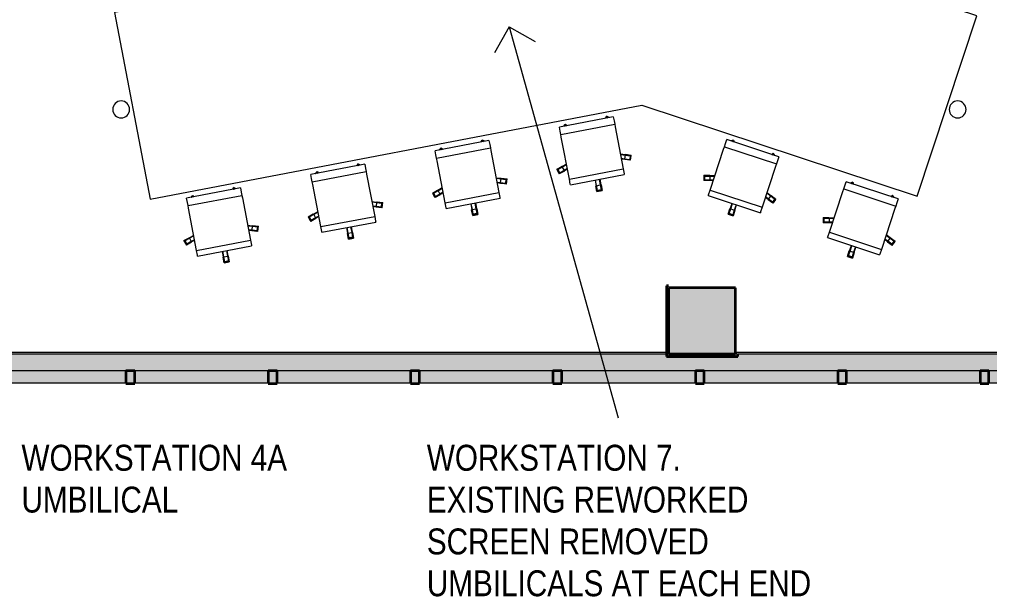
# Model space of a CAD drawing. Header units: millimetres. Extents: x 31960 to 73442, y -14102 to 21505.
# Drawn here: x 47270 to 56472, y -13705 to -8229 of the extents above; entities that cross this region are included whole.
import ezdxf

# ---------------------------------------------------------------- set-up
doc = ezdxf.new("R2010")
doc.units = ezdxf.units.MM
for name, color, linetype, lineweight in [('A-COLS', 52, 'Continuous', 13), ('A-WALL', 113, 'Continuous', 13), ('A-WALL-PATT', 111, 'Continuous', 13), ('G-ANNO-TEXT', 231, 'Continuous', 9), ('G-IMPT', 8, 'Continuous', 9), ('I-FURN', 30, 'Continuous', 9), ('I-FURN-PNLS', 30, 'Continuous', 9), ('I-WALL', 2, 'Continuous', 13), ('Q-CASE', 31, 'Continuous', 9)]:
    doc.layers.add(name, color=color, linetype=linetype, lineweight=lineweight)
doc.styles.add('Arial Narrow_1', font='ARIALN.TTF', dxfattribs={"height": 245.820669})

# ---------------------------------------------------------------- blocks, each defined once
blk = doc.blocks.new('Walls 1 - 140902 Building Facade_sat-1083296-Level 9 207 Kent St 1_100')
at = {"layer": 'G-IMPT', "lineweight": 13}
h = blk.add_hatch(color=254, dxfattribs=at)
h.paths.add_polyline_path([(37477.1, -11682.2), (71649, -11679.7), (71640.1, 19788), (69968.7, 21470.2), (41474.8, 21470.2), (41474.8, 20152.3), (35829.9, 14507.5), (34636.1, 14507.5), (34636.1, 14387.7), (35879.6, 14387.5), (41594.8, 20102.6), (41594.8, 21350.2), (69918.7, 21350.2), (71520.1, 19738.5), (71528.9, -11559.7), (37526.8, -11562.2), (35906.7, -9942.6), (34636.1, -9942.7), (34636.1, -10062.7), (35857, -10062.6), (37357.1, -11562.2)], flags=0)
h.paths.add_polyline_path([(33232.7, -11406.1), (33252.1, -11406.1), (34372.2, -10266.6), (33232.8, -11406)], flags=0)
h = blk.add_hatch(color=254, dxfattribs=at)
h.paths.add_polyline_path([(45623.2, -11561.6), (71528.9, -11559.7), (71525.9, -2765.9), (71371.5, -2765.9), (71371.6, -3222.1), (71520.4, -3222.1), (71520.1, -3236.1), (71372.9, -3236.1), (71373.9, -6889.7), (71392.9, -6889.7), (71392.9, -7569.7), (71375.6, -7569.7), (71375.6, -11405), (67480.6, -11405), (67480.6, -11425), (66810.6, -11425), (66810.6, -11405.5), (60725.4, -11405.5), (60725.4, -11425.5), (60055.4, -11425.5), (60055.4, -11406), (54083.2, -11406), (54083.2, -11426), (53408.2, -11426), (53408.2, -11406.6), (45970.4, -11406.6), (45970.4, -11426.6), (45623.2, -11426.6), (45623.2, -11559.7)], flags=0)
h.paths.add_polyline_path([(54073.2, -11406), (54073.2, -11406), (54063.2, -11406)], flags=0)
at = {"layer": 'A-WALL', "color": 67, "lineweight": 35}
for p, q in [((48366.1, -11562.5), (48281.1, -11562.5)), ((48281.1, -11562.5), (48281.1, -11682.5)), ((48366.1, -11682.5), (48366.1, -11562.5)), ((49716.1, -11562.4), (49631.1, -11562.4)), ((49631.1, -11562.4), (49631.1, -11682.4)), ((49716.1, -11682.4), (49716.1, -11562.4)), ((51066.1, -11562.3), (50981.1, -11562.3)), ((50981.1, -11562.3), (50981.1, -11682.3)), ((51066.1, -11682.3), (51066.1, -11562.3)), ((52416.1, -11562.2), (52331.1, -11562.2)), ((52331.1, -11562.2), (52331.1, -11682.2)), ((52416.1, -11682.2), (52416.1, -11562.2)), ((53766.2, -11562.1), (53681.2, -11562.1)), ((53681.2, -11562.1), (53681.2, -11682.1)), ((53766.2, -11682.1), (53766.2, -11562.1)), ((55116.2, -11562), (55031.2, -11562)), ((55031.2, -11562), (55031.2, -11682)), ((55116.2, -11682), (55116.2, -11562)), ((56466.2, -11561.9), (56381.2, -11561.9)), ((56381.2, -11561.9), (56381.2, -11681.9)), ((56466.2, -11681.9), (56466.2, -11561.9)), ((48281.1, -11682.5), (48366.1, -11682.5)), ((49631.1, -11682.4), (49716.1, -11682.4)), ((50981.1, -11682.3), (51066.1, -11682.3)), ((52331.1, -11682.2), (52416.1, -11682.2)), ((53681.2, -11682.1), (53766.2, -11682.1)), ((55031.2, -11682), (55116.2, -11682)), ((56381.2, -11681.9), (56466.2, -11681.9))]:
    blk.add_line(p, q, dxfattribs=at)
at = {"layer": 'G-IMPT', "color": 47, "lineweight": 13}
for p, q in [((37526.8, -11562.2), (71528.9, -11559.7)), ((71649, -11679.7), (37477.1, -11682.2))]:
    blk.add_line(p, q, dxfattribs=at)
blk = doc.blocks.new('Walls 1 - Walls 1-1083272-Level 9 207 Kent St 1_100')
blk.add_blockref('Walls 1 - 140902 Building Facade_sat-1083296-Level 9 207 Kent St 1_100', (0, 0))
blk = doc.blocks.new('Columns19 - Columns-1588437-Level 9 207 Kent St 1_100')
at = {"layer": 'A-COLS'}
blk.add_hatch(color=254, dxfattribs=at).paths.add_polyline_path([(54063.2, -11414.2), (54063.2, -10784.2), (53428.2, -10784.2), (53428.2, -11414.2)], flags=0)
at = {"layer": 'A-COLS', "color": 67, "lineweight": 35}
for p, q in [((53428.2, -10784.2), (53428.2, -11414.2)), ((54063.2, -10784.2), (53428.2, -10784.2)), ((54063.2, -11414.2), (54063.2, -10784.2)), ((53428.2, -11414.2), (54063.2, -11414.2))]:
    blk.add_line(p, q, dxfattribs=at)
blk = doc.blocks.new('Schi_Krossi_Workstation_Sit-Stand-1200mm_Bridge-120_-Kidney_3-Way - 2100L x D x H mm-1705353-Level 9 207 Kent St 1_100')
at = {"layer": 'I-FURN-PNLS'}
for centre, radius, start, end in [((-872.4, 908), 290, 19.16986, 150), ((-300.8, 578), 950, 150, 160.95175), ((193.7, 1234.6), 825.3, 196.27741, 283.72259), ((-537.1, 659.6), 700, 160.95175, 219.48797), ((-1864.9, 335), 290, 90, 220.83014), ((-1864.9, -325), 950, 79.04825, 90), ((-1817.4, -79.6), 700, 20.51203, 79.04825), ((444, 148), 290, 330, 100.83014), ((223.7, 1286.5), 1685.9, 219.48797, 260.51203), ((-2680.7, -425), 825.3, 316.27741, 43.72259), ((-2740.8, -425), 1685.9, 339.48797, 20.51203), ((-127.6, 478), 950, 319.04825, 330), ((61.2, 314.2), 700, 260.51203, 319.04825), ((223.7, -2136.5), 1685.9, 99.48797, 140.51203), ((61.2, -1164.2), 700, 40.95175, 99.48797), ((-127.6, -1328), 950, 30, 40.95175), ((444, -998), 290, 259.16986, 30), ((-1864.9, -1185), 290, 139.16986, 270), ((-1817.4, -770.4), 700, 280.95175, 339.48797), ((-537.1, -1509.6), 700, 140.51203, 199.04825), ((193.7, -2084.6), 825.3, 76.27741, 163.72259), ((-1864.9, -525), 950, 270, 280.95175), ((-300.8, -1428), 950, 199.04825, 210), ((-872.4, -1758), 290, 210, 340.83014)]:
    blk.add_arc(centre, radius, start, end, dxfattribs=at)
blk = doc.blocks.new('Worktop 52 - Worktop 01-1805027-Level 9 207 Kent St 1_100')
at = {"layer": 'Q-CASE'}
for p, q in [((56907.2, -4884.4), (51827.6, -6065.8)), ((59999.6, -5771.1), (56907.2, -4884.4)), ((59503.4, -7501.4), (59999.6, -5771.1)), ((51827.6, -6065.8), (52235.4, -7819)), ((52235.4, -7819), (56860.1, -6743.4)), ((56860.1, -6743.4), (59503.4, -7501.4))]:
    blk.add_line(p, q, dxfattribs=at)
blk = doc.blocks.new('JX-57-Generic Chair-Task - Task without Arms-V23-Level 9 207 Kent St 1_100')
at = {"layer": 'I-FURN'}
for p, q in [((166, 389.3), (116, 389.3)), ((116, 334.3), (116, 389.3)), ((118.5, 379.7), (123.5, 379.7)), ((118.5, 379.7), (118.5, 332.1)), ((121, 379.9), (121, 387.8)), ((121, 387.8), (161, 387.8)), ((123.5, 379.7), (158.5, 379.7)), ((123.5, 333.2), (123.5, 379.7)), ((158.5, 379.7), (163.5, 379.7)), ((158.5, 379.7), (158.5, 333.2)), ((161, 387.8), (161, 379.9)), ((163.5, 379.7), (163.5, 332.1)), ((166, 389.3), (166, 334.3)), ((401, 278.9), (-119, 278.9)), ((-119, 271.7), (-119, 278.9)), ((116, 334.3), (118.5, 334.3)), ((123.5, 333.2), (118.5, 332.1)), ((118.5, 332.1), (118.5, 278.9)), ((123.5, 278.9), (123.5, 333.2)), ((158.5, 333.2), (123.5, 333.2)), ((163.5, 332.1), (158.5, 333.2)), ((158.5, 333.2), (158.5, 278.9)), ((163.5, 334.3), (166, 334.3)), ((163.5, 332.1), (163.5, 278.9)), ((401, 278.9), (401, 271.7)), ((-119, 224.1), (-119, 271.7)), ((-119, -182.8), (-119, 224.1)), ((401, 224.1), (-119, 224.1)), ((401, 271.7), (401, 224.1)), ((401, 224.1), (401, -182.8)), ((-203.6, 157.2), (-219, 109.6)), ((-166.7, 92.6), (-219, 109.6)), ((-216, 113.9), (-203.7, 152)), ((-208.4, 111.5), (-216, 113.9)), ((-209.1, 109), (-207.5, 113.8)), ((-209.1, 109), (-163.8, 94.3)), ((-207.5, 113.8), (-196.7, 147.1)), ((-207.5, 113.8), (-163.3, 99.4)), ((-203.7, 152), (-196.1, 149.5)), ((-203.6, 157.2), (-151.2, 140.2)), ((-196.7, 147.1), (-195.2, 151.8)), ((-196.7, 147.1), (-152.5, 132.7)), ((-195.2, 151.8), (-149.9, 137.1)), ((-166.7, 92.6), (-165.9, 95)), ((-163.3, 99.4), (-163.8, 94.3)), ((-163.8, 94.3), (-119, 79.8)), ((-152.5, 132.7), (-163.3, 99.4)), ((-163.3, 99.4), (-119, 85)), ((-149.9, 137.1), (-152.5, 132.7)), ((-152.5, 132.7), (-119, 121.8)), ((-152, 137.8), (-151.2, 140.2)), ((-149.9, 137.1), (-119, 127.1)), ((431.9, 137.1), (401, 127.1)), ((434.5, 132.7), (401, 121.8)), ((445.3, 99.4), (401, 85)), ((445.8, 94.3), (401, 79.8)), ((477.1, 151.8), (431.9, 137.1)), ((434.5, 132.7), (431.9, 137.1)), ((433.2, 140.2), (485.5, 157.2)), ((433.2, 140.2), (433.9, 138.1)), ((478.7, 147.1), (434.5, 132.7)), ((445.3, 99.4), (434.5, 132.7)), ((489.5, 113.8), (445.3, 99.4)), ((445.8, 94.3), (445.3, 99.4)), ((491, 109), (445.8, 94.3)), ((447.9, 95), (448.7, 92.6)), ((501, 109.6), (448.7, 92.6)), ((477.1, 151.8), (478.7, 147.1)), ((478.1, 149.5), (485.6, 152)), ((478.7, 147.1), (489.5, 113.8)), ((501, 109.6), (485.5, 157.2)), ((498, 113.9), (485.6, 152)), ((489.5, 113.8), (491, 109)), ((498, 113.9), (490.4, 111.5)), ((-119, -208), (-119, -182.8)), ((401, -182.8), (401, -208)), ((-119, -239.5), (-119, -208)), ((401, -208), (-119, -208)), ((-119, -279.3), (-119, -239.5)), ((401, -208), (401, -239.5)), ((401, -239.5), (401, -279.3)), ((-119, -279.4), (401, -279.4)), ((-78.7, -279.3), (-56.5, -295.4)), ((-59.7, -291.2), (-76.1, -279.3)), ((-56.9, -283.2), (-62.3, -279.2)), ((-55, -284.8), (-59.7, -291.2)), ((-54, -279.2), (-56.9, -283.2)), ((-52.9, -286.1), (-56.9, -283.2)), ((-44.8, -279.2), (-56.5, -295.4)), ((-52.9, -286.1), (-47.8, -279.2)), ((338.5, -295.4), (326.8, -279.3)), ((334.8, -286.1), (329.9, -279.3)), ((338.9, -283.2), (334.8, -286.1)), ((336.1, -279.3), (338.9, -283.2)), ((341.6, -291.2), (336.9, -284.8)), ((338.5, -295.4), (360.6, -279.3)), ((344.2, -279.3), (338.9, -283.2)), ((341.6, -291.2), (358.1, -279.3))]:
    blk.add_line(p, q, dxfattribs=at)
blk = doc.blocks.new('JX-57-Generic Chair-Task - Task without Arms-542702-Level 9 207 Kent St 1_100')
at = {"layer": 'I-FURN'}
for p, q in [((166, 389.3), (116, 389.3)), ((116, 334.3), (116, 389.3)), ((118.5, 379.7), (123.5, 379.7)), ((118.5, 379.7), (118.5, 332.1)), ((121, 379.9), (121, 387.8)), ((121, 387.8), (161, 387.8)), ((123.5, 379.7), (158.5, 379.7)), ((123.5, 333.2), (123.5, 379.7)), ((158.5, 379.7), (163.5, 379.7)), ((158.5, 379.7), (158.5, 333.2)), ((161, 387.8), (161, 379.9)), ((163.5, 379.7), (163.5, 332.1)), ((166, 389.3), (166, 334.3)), ((401, 278.9), (-119, 278.9)), ((-119, 271.7), (-119, 278.9)), ((116, 334.3), (118.5, 334.3)), ((123.5, 333.2), (118.5, 332.1)), ((118.5, 332.1), (118.5, 278.9)), ((123.5, 278.9), (123.5, 333.2)), ((158.5, 333.2), (123.5, 333.2)), ((163.5, 332.1), (158.5, 333.2)), ((158.5, 333.2), (158.5, 278.9)), ((163.5, 334.3), (166, 334.3)), ((163.5, 332.1), (163.5, 278.9)), ((401, 278.9), (401, 271.7)), ((-119, 224.1), (-119, 271.7)), ((-119, -182.8), (-119, 224.1)), ((401, 224.1), (-119, 224.1)), ((401, 271.7), (401, 224.1)), ((401, 224.1), (401, -182.8)), ((-203.6, 157.2), (-219, 109.6)), ((-166.7, 92.6), (-219, 109.6)), ((-216, 113.9), (-203.7, 152)), ((-208.4, 111.5), (-216, 113.9)), ((-209.1, 109), (-207.5, 113.8)), ((-209.1, 109), (-163.8, 94.3)), ((-207.5, 113.8), (-196.7, 147.1)), ((-207.5, 113.8), (-163.3, 99.4)), ((-203.7, 152), (-196.1, 149.5)), ((-203.6, 157.2), (-151.2, 140.2)), ((-196.7, 147.1), (-195.2, 151.8)), ((-196.7, 147.1), (-152.5, 132.7)), ((-195.2, 151.8), (-149.9, 137.1)), ((-166.7, 92.6), (-165.9, 95)), ((-163.3, 99.4), (-163.8, 94.3)), ((-163.8, 94.3), (-119, 79.8)), ((-152.5, 132.7), (-163.3, 99.4)), ((-163.3, 99.4), (-119, 85)), ((-149.9, 137.1), (-152.5, 132.7)), ((-152.5, 132.7), (-119, 121.8)), ((-152, 137.8), (-151.2, 140.2)), ((-149.9, 137.1), (-119, 127.1)), ((431.9, 137.1), (401, 127.1)), ((434.5, 132.7), (401, 121.8)), ((445.3, 99.4), (401, 85)), ((445.8, 94.3), (401, 79.8)), ((477.1, 151.8), (431.9, 137.1)), ((434.5, 132.7), (431.9, 137.1)), ((433.2, 140.2), (485.5, 157.2)), ((433.2, 140.2), (434, 137.8)), ((478.7, 147.1), (434.5, 132.7)), ((445.3, 99.4), (434.5, 132.7)), ((489.5, 113.8), (445.3, 99.4)), ((445.8, 94.3), (445.3, 99.4)), ((491, 109), (445.8, 94.3)), ((447.9, 95), (448.7, 92.6)), ((501, 109.6), (448.7, 92.6)), ((477.1, 151.8), (478.7, 147.1)), ((478.1, 149.5), (485.6, 152)), ((478.7, 147.1), (489.5, 113.8)), ((501, 109.6), (485.5, 157.2)), ((498, 113.9), (485.6, 152)), ((489.5, 113.8), (491, 109)), ((498, 113.9), (490.4, 111.5)), ((-119, -208), (-119, -182.8)), ((401, -182.8), (401, -208)), ((-119, -239.5), (-119, -208)), ((401, -208), (-119, -208)), ((-119, -279.3), (-119, -239.5)), ((401, -208), (401, -239.5)), ((401, -239.5), (401, -279.3)), ((-119, -279.4), (401, -279.4)), ((-78.7, -279.3), (-56.5, -295.4)), ((-59.7, -291.2), (-76.1, -279.3)), ((-56.9, -283.2), (-62.3, -279.2)), ((-55, -284.8), (-59.7, -291.2)), ((-54, -279.2), (-56.9, -283.2)), ((-52.9, -286.1), (-56.9, -283.2)), ((-44.8, -279.2), (-56.5, -295.4)), ((-52.9, -286.1), (-47.8, -279.2)), ((338.5, -295.4), (326.8, -279.3)), ((334.8, -286.1), (329.9, -279.3)), ((338.9, -283.2), (334.8, -286.1)), ((336.1, -279.3), (338.9, -283.2)), ((341.6, -291.2), (336.9, -284.8)), ((338.5, -295.4), (360.6, -279.3)), ((344.2, -279.3), (338.9, -283.2)), ((341.6, -291.2), (358.1, -279.3))]:
    blk.add_line(p, q, dxfattribs=at)
blk = doc.blocks.new('JX-57-Generic Chair-Task - Task without Arms-V24-Level 9 207 Kent St 1_100')
at = {"layer": 'I-FURN'}
for p, q in [((401, 279.4), (-119, 279.4)), ((-119, 239.5), (-119, 279.3)), ((-56.5, 295.4), (-78.7, 279.3)), ((-76.1, 279.3), (-59.7, 291.2)), ((-62.3, 279.2), (-56.9, 283.2)), ((-59.7, 291.2), (-55, 284.8)), ((-56.9, 283.2), (-52.9, 286.1)), ((-56.9, 283.2), (-54, 279.2)), ((-56.5, 295.4), (-44.8, 279.2)), ((-47.8, 279.2), (-52.9, 286.1)), ((326.8, 279.3), (338.5, 295.4)), ((329.9, 279.3), (334.8, 286.1)), ((334.8, 286.1), (338.9, 283.2)), ((338.9, 283.2), (336.1, 279.3)), ((336.9, 284.8), (341.6, 291.2)), ((360.6, 279.3), (338.5, 295.4)), ((338.9, 283.2), (344.2, 279.3)), ((357.2, 279.9), (341.6, 291.2)), ((401, 279.3), (401, 239.5)), ((-119, 208), (-119, 239.5)), ((-119, 182.8), (-119, 208)), ((-119, 208), (401, 208)), ((401, 239.5), (401, 208)), ((401, 208), (401, 182.8)), ((-119, -224.1), (-119, 182.8)), ((401, 182.8), (401, -224.1)), ((-119, -79.8), (-163.8, -94.3)), ((-119, -85), (-163.3, -99.4)), ((401, -79.8), (445.8, -94.3)), ((401, -85), (445.3, -99.4)), ((-219, -109.6), (-166.7, -92.6)), ((-219, -109.6), (-203.6, -157.2)), ((-216, -113.9), (-208.4, -111.5)), ((-203.7, -152), (-216, -113.9)), ((-163.8, -94.3), (-209.1, -109)), ((-207.5, -113.8), (-209.1, -109)), ((-163.3, -99.4), (-207.5, -113.8)), ((-196.7, -147.1), (-207.5, -113.8)), ((-196.1, -149.5), (-203.7, -152)), ((-151.2, -140.2), (-203.6, -157.2)), ((-152.5, -132.7), (-196.7, -147.1)), ((-195.2, -151.8), (-196.7, -147.1)), ((-149.9, -137.1), (-195.2, -151.8)), ((-165.9, -95), (-166.7, -92.6)), ((-163.8, -94.3), (-163.3, -99.4)), ((-163.3, -99.4), (-152.5, -132.7)), ((-119, -121.8), (-152.5, -132.7)), ((-152.5, -132.7), (-149.9, -137.1)), ((-151.2, -140.2), (-152, -137.8)), ((-119, -127.1), (-149.9, -137.1)), ((401, -121.8), (434.5, -132.7)), ((401, -127.1), (431.9, -137.1)), ((431.9, -137.1), (434.5, -132.7)), ((431.9, -137.1), (477.1, -151.8)), ((434, -137.8), (433.2, -140.2)), ((485.5, -157.2), (433.2, -140.2)), ((434.5, -132.7), (445.3, -99.4)), ((434.5, -132.7), (478.7, -147.1)), ((445.3, -99.4), (445.8, -94.3)), ((445.3, -99.4), (489.5, -113.8)), ((445.8, -94.3), (491, -109)), ((448.7, -92.6), (447.9, -95)), ((448.7, -92.6), (501, -109.6)), ((478.7, -147.1), (477.1, -151.8)), ((485.6, -152), (478.1, -149.5)), ((489.5, -113.8), (478.7, -147.1)), ((485.5, -157.2), (501, -109.6)), ((485.6, -152), (498, -113.9)), ((491, -109), (489.5, -113.8)), ((490.4, -111.5), (498, -113.9)), ((-119, -271.7), (-119, -224.1)), ((-119, -224.1), (401, -224.1)), ((-119, -278.9), (-119, -271.7)), ((401, -224.1), (401, -271.7)), ((401, -271.7), (401, -278.9)), ((-119, -278.9), (401, -278.9)), ((118.5, -334.3), (116, -334.3)), ((116, -389.3), (116, -334.3)), ((118.5, -278.9), (118.5, -332.1)), ((118.5, -332.1), (123.5, -333.2)), ((118.5, -332.1), (118.5, -379.7)), ((123.5, -333.2), (123.5, -278.9)), ((123.5, -333.2), (158.5, -333.2)), ((123.5, -379.7), (123.5, -333.2)), ((158.5, -278.9), (158.5, -333.2)), ((158.5, -333.2), (163.5, -332.1)), ((158.5, -333.2), (158.5, -379.7)), ((163.5, -278.9), (163.5, -332.1)), ((163.5, -332.1), (163.5, -379.7)), ((166, -334.3), (163.5, -334.3)), ((166, -334.3), (166, -389.3)), ((116, -389.3), (166, -389.3)), ((123.5, -379.7), (118.5, -379.7)), ((121, -387.8), (121, -379.9)), ((161, -387.8), (121, -387.8)), ((158.5, -379.7), (123.5, -379.7)), ((163.5, -379.7), (158.5, -379.7)), ((161, -379.9), (161, -387.8))]:
    blk.add_line(p, q, dxfattribs=at)
blk = doc.blocks.new('JX-57-Generic Chair-Task - Task without Arms-3760541-Level 9 207 Kent St 1_100')
at = {"layer": 'I-FURN'}
for p, q in [((401, 279.4), (-119, 279.4)), ((-119, 239.5), (-119, 279.3)), ((-56.5, 295.4), (-78.7, 279.3)), ((-76.1, 279.3), (-59.7, 291.2)), ((-62.3, 279.2), (-56.9, 283.2)), ((-59.7, 291.2), (-55, 284.8)), ((-56.9, 283.2), (-52.9, 286.1)), ((-56.9, 283.2), (-54, 279.2)), ((-56.5, 295.4), (-44.8, 279.2)), ((-47.8, 279.2), (-52.9, 286.1)), ((326.8, 279.3), (338.5, 295.4)), ((329.9, 279.3), (334.8, 286.1)), ((334.8, 286.1), (338.9, 283.2)), ((338.9, 283.2), (336.1, 279.3)), ((336.9, 284.8), (341.6, 291.2)), ((360.6, 279.3), (338.5, 295.4)), ((338.9, 283.2), (344.2, 279.3)), ((358.1, 279.3), (341.6, 291.2)), ((401, 279.3), (401, 239.5)), ((-119, 208), (-119, 239.5)), ((-119, 182.8), (-119, 208)), ((-119, 208), (401, 208)), ((401, 239.5), (401, 208)), ((401, 208), (401, 182.8)), ((-119, -224.1), (-119, 182.8)), ((401, 182.8), (401, -224.1)), ((-119, -79.8), (-163.8, -94.3)), ((-119, -85), (-163.3, -99.4)), ((401, -79.8), (445.8, -94.3)), ((401, -85), (445.3, -99.4)), ((-219, -109.6), (-166.7, -92.6)), ((-219, -109.6), (-203.6, -157.2)), ((-216, -113.9), (-208.4, -111.5)), ((-203.7, -152), (-216, -113.9)), ((-163.8, -94.3), (-209.1, -109)), ((-207.5, -113.8), (-209.1, -109)), ((-163.3, -99.4), (-207.5, -113.8)), ((-196.7, -147.1), (-207.5, -113.8)), ((-196.1, -149.5), (-203.7, -152)), ((-151.2, -140.2), (-203.6, -157.2)), ((-152.5, -132.7), (-196.7, -147.1)), ((-195.2, -151.8), (-196.7, -147.1)), ((-149.9, -137.1), (-195.2, -151.8)), ((-165.9, -95), (-166.7, -92.6)), ((-163.8, -94.3), (-163.3, -99.4)), ((-163.3, -99.4), (-152.5, -132.7)), ((-119, -121.8), (-152.5, -132.7)), ((-152.5, -132.7), (-149.9, -137.1)), ((-151.2, -140.2), (-152, -137.8)), ((-119, -127.1), (-149.9, -137.1)), ((401, -121.8), (434.5, -132.7)), ((401, -127.1), (431.9, -137.1)), ((431.9, -137.1), (434.5, -132.7)), ((431.9, -137.1), (477.1, -151.8)), ((434, -137.8), (433.2, -140.2)), ((485.5, -157.2), (433.2, -140.2)), ((434.5, -132.7), (445.3, -99.4)), ((434.5, -132.7), (478.7, -147.1)), ((445.3, -99.4), (445.8, -94.3)), ((445.3, -99.4), (489.5, -113.8)), ((445.8, -94.3), (491, -109)), ((448.7, -92.6), (447.9, -95)), ((448.7, -92.6), (501, -109.6)), ((478.7, -147.1), (477.1, -151.8)), ((485.6, -152), (478.1, -149.5)), ((489.5, -113.8), (478.7, -147.1)), ((485.5, -157.2), (501, -109.6)), ((485.6, -152), (498, -113.9)), ((491, -109), (489.5, -113.8)), ((490.4, -111.5), (498, -113.9)), ((-119, -271.7), (-119, -224.1)), ((-119, -224.1), (401, -224.1)), ((-119, -278.9), (-119, -271.7)), ((401, -224.1), (401, -271.7)), ((401, -271.7), (401, -278.9)), ((-119, -278.9), (401, -278.9)), ((118.5, -334.3), (116, -334.3)), ((116, -389.3), (116, -334.3)), ((118.5, -278.9), (118.5, -332.1)), ((118.5, -332.1), (123.5, -333.2)), ((118.5, -332.1), (118.5, -379.7)), ((123.5, -333.2), (123.5, -278.9)), ((123.5, -333.2), (158.5, -333.2)), ((123.5, -379.7), (123.5, -333.2)), ((158.5, -278.9), (158.5, -333.2)), ((158.5, -333.2), (163.5, -332.1)), ((158.5, -333.2), (158.5, -379.7)), ((163.5, -278.9), (163.5, -332.1)), ((163.5, -332.1), (163.5, -379.7)), ((166, -334.3), (163.5, -334.3)), ((166, -334.3), (166, -389.3)), ((116, -389.3), (166, -389.3)), ((123.5, -379.7), (118.5, -379.7)), ((121, -387.8), (121, -379.9)), ((161, -387.8), (121, -387.8)), ((158.5, -379.7), (123.5, -379.7)), ((163.5, -379.7), (158.5, -379.7)), ((161, -379.9), (161, -387.8))]:
    blk.add_line(p, q, dxfattribs=at)
blk = doc.blocks.new('JX-57-Generic Chair-Task - Task without Arms-V26-Level 9 207 Kent St 1_100')
at = {"layer": 'I-FURN'}
for p, q in [((401, 279.4), (-119, 279.4)), ((-119, 239.5), (-119, 279.3)), ((-56.5, 295.4), (-78.7, 279.3)), ((-76.1, 279.3), (-59.7, 291.2)), ((-62.3, 279.2), (-56.9, 283.2)), ((-59.7, 291.2), (-55, 284.8)), ((-56.9, 283.2), (-52.9, 286.1)), ((-56.9, 283.2), (-54, 279.2)), ((-56.5, 295.4), (-44.8, 279.2)), ((-47.8, 279.2), (-52.9, 286.1)), ((326.8, 279.3), (338.5, 295.4)), ((329.9, 279.3), (334.8, 286.1)), ((334.8, 286.1), (338.9, 283.2)), ((338.9, 283.2), (336.1, 279.3)), ((336.9, 284.8), (341.6, 291.2)), ((360.6, 279.3), (338.5, 295.4)), ((338.9, 283.2), (344.2, 279.3)), ((358.1, 279.3), (341.6, 291.2)), ((401, 279.3), (401, 239.5)), ((-119, 208), (-119, 239.5)), ((-119, 182.8), (-119, 208)), ((-119, 208), (401, 208)), ((401, 239.5), (401, 208)), ((401, 208), (401, 182.8)), ((-119, -224.1), (-119, 182.8)), ((401, 182.8), (401, -224.1)), ((-119, -79.8), (-163.8, -94.3)), ((-119.3, -85.1), (-163.3, -99.4)), ((401, -79.8), (445.8, -94.3)), ((401, -85), (445.3, -99.4)), ((-219, -109.6), (-166.7, -92.6)), ((-219, -109.6), (-203.6, -157.2)), ((-216, -113.9), (-208.4, -111.5)), ((-203.7, -152), (-216, -113.9)), ((-163.8, -94.3), (-209.1, -109)), ((-207.5, -113.8), (-209.1, -109)), ((-163.3, -99.4), (-207.5, -113.8)), ((-196.7, -147.1), (-207.5, -113.8)), ((-196.1, -149.5), (-203.7, -152)), ((-151.2, -140.2), (-203.6, -157.2)), ((-152.5, -132.7), (-196.7, -147.1)), ((-195.2, -151.8), (-196.7, -147.1)), ((-149.9, -137.1), (-195.2, -151.8)), ((-165.9, -95), (-166.7, -92.6)), ((-163.8, -94.3), (-163.3, -99.4)), ((-163.3, -99.4), (-152.5, -132.7)), ((-119, -121.8), (-152.5, -132.7)), ((-152.5, -132.7), (-149.9, -137.1)), ((-151.2, -140.2), (-152, -137.8)), ((-119.4, -127.2), (-149.9, -137.1)), ((401, -121.8), (434.5, -132.7)), ((401, -127.1), (431.9, -137.1)), ((431.9, -137.1), (434.5, -132.7)), ((431.9, -137.1), (477.1, -151.8)), ((434, -137.8), (433.2, -140.2)), ((485.5, -157.2), (433.2, -140.2)), ((434.5, -132.7), (445.3, -99.4)), ((434.5, -132.7), (478.7, -147.1)), ((445.3, -99.4), (445.8, -94.3)), ((445.3, -99.4), (489.5, -113.8)), ((445.8, -94.3), (491, -109)), ((448.7, -92.6), (447.9, -95)), ((448.7, -92.6), (501, -109.6)), ((478.7, -147.1), (477.1, -151.8)), ((485.6, -152), (478.1, -149.5)), ((489.5, -113.8), (478.7, -147.1)), ((485.5, -157.2), (501, -109.6)), ((485.6, -152), (498, -113.9)), ((491, -109), (489.5, -113.8)), ((490.4, -111.5), (498, -113.9)), ((-119, -271.7), (-119, -224.1)), ((-119, -224.1), (401, -224.1)), ((-119, -278.9), (-119, -271.7)), ((401, -224.1), (401, -271.7)), ((401, -271.7), (401, -278.9)), ((-119, -278.9), (401, -278.9)), ((118.5, -334.3), (116, -334.3)), ((116, -389.3), (116, -334.3)), ((118.5, -278.9), (118.5, -332.1)), ((118.5, -332.1), (123.5, -333.2)), ((118.5, -332.1), (118.5, -379.7)), ((123.5, -333.2), (123.5, -278.9)), ((123.5, -333.2), (158.5, -333.2)), ((123.5, -379.7), (123.5, -333.2)), ((158.5, -278.9), (158.5, -333.2)), ((158.5, -333.2), (163.5, -332.1)), ((158.5, -333.2), (158.5, -379.7)), ((163.5, -278.9), (163.5, -332.1)), ((163.5, -332.1), (163.5, -379.7)), ((166, -334.3), (163.5, -334.3)), ((166, -334.3), (166, -389.3)), ((116, -389.3), (166, -389.3)), ((123.5, -379.7), (118.5, -379.7)), ((121, -387.8), (121, -379.9)), ((161, -387.8), (121, -387.8)), ((158.5, -379.7), (123.5, -379.7)), ((163.5, -379.7), (158.5, -379.7)), ((161, -379.9), (161, -387.8))]:
    blk.add_line(p, q, dxfattribs=at)
blk = doc.blocks.new('JX-57-Generic Chair-Task - Task without Arms-V27-Level 9 207 Kent St 1_100')
at = {"layer": 'I-FURN'}
for p, q in [((401, 279.4), (-119, 279.4)), ((-119, 239.5), (-119, 279.3)), ((-56.5, 295.4), (-78.7, 279.3)), ((-76.1, 279.3), (-59.7, 291.2)), ((-62.3, 279.2), (-56.9, 283.2)), ((-59.7, 291.2), (-55, 284.8)), ((-56.9, 283.2), (-52.9, 286.1)), ((-56.9, 283.2), (-54, 279.2)), ((-56.5, 295.4), (-44.8, 279.2)), ((-47.8, 279.2), (-52.9, 286.1)), ((326.8, 279.3), (338.5, 295.4)), ((329.9, 279.3), (334.8, 286.1)), ((334.8, 286.1), (338.9, 283.2)), ((338.9, 283.2), (336.1, 279.3)), ((336.9, 284.8), (341.6, 291.2)), ((360.6, 279.3), (338.5, 295.4)), ((338.9, 283.2), (344.2, 279.3)), ((358.1, 279.3), (341.6, 291.2)), ((401, 279.3), (401, 239.5)), ((-119, 208), (-119, 239.5)), ((-119, 182.8), (-119, 208)), ((-119, 208), (401, 208)), ((401, 239.5), (401, 208)), ((401, 208), (401, 182.8)), ((-119, -224.1), (-119, 182.8)), ((401, 182.8), (401, -224.1)), ((-119, -79.8), (-163.8, -94.3)), ((-119, -85), (-163.3, -99.4)), ((401, -79.8), (445.8, -94.3)), ((401, -85), (445.3, -99.4)), ((-219, -109.6), (-166.7, -92.6)), ((-219, -109.6), (-203.6, -157.2)), ((-216, -113.9), (-208.4, -111.5)), ((-203.7, -152), (-216, -113.9)), ((-163.8, -94.3), (-209.1, -109)), ((-207.5, -113.8), (-209.1, -109)), ((-163.3, -99.4), (-207.5, -113.8)), ((-196.7, -147.1), (-207.5, -113.8)), ((-196.1, -149.5), (-203.7, -152)), ((-151.2, -140.2), (-203.6, -157.2)), ((-152.5, -132.7), (-196.7, -147.1)), ((-195.2, -151.8), (-196.7, -147.1)), ((-149.9, -137.1), (-195.2, -151.8)), ((-165.9, -95), (-166.7, -92.6)), ((-163.8, -94.3), (-163.3, -99.4)), ((-163.3, -99.4), (-152.5, -132.7)), ((-119, -121.8), (-152.5, -132.7)), ((-152.5, -132.7), (-149.9, -137.1)), ((-151.2, -140.2), (-152, -137.8)), ((-119, -127.1), (-149.9, -137.1)), ((401, -121.8), (434.5, -132.7)), ((401, -127.1), (431.9, -137.1)), ((431.9, -137.1), (434.5, -132.7)), ((431.9, -137.1), (477.1, -151.8)), ((434, -137.8), (433.2, -140.2)), ((485.5, -157.2), (433.2, -140.2)), ((434.5, -132.7), (445.3, -99.4)), ((434.5, -132.7), (478.7, -147.1)), ((445.3, -99.4), (445.8, -94.3)), ((445.3, -99.4), (489.5, -113.8)), ((445.8, -94.3), (491, -109)), ((448.7, -92.6), (447.9, -95)), ((448.7, -92.6), (501, -109.6)), ((478.7, -147.1), (477.1, -151.8)), ((489.5, -113.8), (478.7, -147.1)), ((485.6, -152), (478.7, -149.7)), ((485.5, -157.2), (501, -109.6)), ((485.6, -152), (498, -113.9)), ((491, -109), (489.5, -113.8)), ((490.4, -111.5), (498, -113.9)), ((-119, -271.7), (-119, -224.1)), ((-119, -224.1), (401, -224.1)), ((-119, -278.9), (-119, -271.7)), ((401, -224.1), (401, -271.7)), ((401, -271.7), (401, -278.9)), ((-119, -278.9), (401, -278.9)), ((118.5, -334.3), (116, -334.3)), ((116, -389.3), (116, -334.3)), ((118.5, -278.9), (118.5, -332.1)), ((118.5, -332.1), (123.5, -333.2)), ((118.5, -332.1), (118.5, -379.7)), ((123.5, -333.2), (123.5, -278.9)), ((123.5, -333.2), (158.5, -333.2)), ((123.5, -379.7), (123.5, -333.2)), ((158.5, -278.9), (158.5, -333.2)), ((158.5, -333.2), (163.5, -332.1)), ((158.5, -333.2), (158.5, -379.7)), ((163.5, -278.9), (163.5, -332.1)), ((163.5, -332.1), (163.5, -379.7)), ((166, -334.3), (163.5, -334.3)), ((166, -334.3), (166, -389.3)), ((116, -389.3), (166, -389.3)), ((123.5, -379.7), (118.5, -379.7)), ((121, -387.8), (121, -379.9)), ((161, -387.8), (121, -387.8)), ((158.5, -379.7), (123.5, -379.7)), ((163.5, -379.7), (158.5, -379.7)), ((161, -379.9), (161, -387.8))]:
    blk.add_line(p, q, dxfattribs=at)
blk = doc.blocks.new('umbilical - umbilical-1916693-Level 9 207 Kent St 1_100')
at = {"layer": 'I-FURN'}
for centre, start, end in [((48235.1, -9083.4), 0, 180), ((56169, -9083.4), 0, 180), ((48235.1, -9083.4), 180, 0), ((56169, -9083.4), 180, 0)]:
    blk.add_arc(centre, 80, start, end, dxfattribs=at)

msp = doc.modelspace()

# ---------------------------------------------------------------- hatches: boundary and pattern name
at = {"layer": 'A-WALL-PATT', "lineweight": 9}
for points in [[(53428.2, -11426), (53428.2, -10756), (53408.2, -10756), (53408.2, -11426)], [(53428.2, -11426), (54083.2, -11426), (54083.2, -11406), (53428.2, -11406), (53428.2, -11416)]]:
    msp.add_hatch(color=256, dxfattribs=at).paths.add_polyline_path(points, flags=0)

# ---------------------------------------------------------------- linework, layer by layer
at = {"layer": 'G-ANNO-TEXT', "color": 7}
for q in [(51775.5, -8546), (52160.7, -8438.4), (52950.8, -12010.2)]:
    msp.add_line((51914.3, -8299.6), q, dxfattribs=at)
at = {"layer": 'I-WALL', "lineweight": 35}
for p, q in [((53408.2, -10756), (53408.2, -11426)), ((53428.2, -10756), (53408.2, -10756)), ((53428.2, -11406), (53428.2, -10776)), ((54063.2, -11406), (53428.2, -11406)), ((54083.2, -11426), (54083.2, -11406)), ((53408.2, -11426), (54083.2, -11426))]:
    msp.add_line(p, q, dxfattribs=at)
at = {"layer": 'I-WALL', "lineweight": 9}
for p, q in [((45970.4, -11386.6), (53408.2, -11386.6)), ((53408.2, -11406.6), (45970.4, -11406.6)), ((54073.2, -11386), (60055.4, -11386)), ((54073.2, -11386), (54073.2, -11406)), ((60055.4, -11406), (54083.2, -11406))]:
    msp.add_line(p, q, dxfattribs=at)

# ---------------------------------------------------------------- block references
at = {"layer": 'A-COLS', "color": 47}
msp.add_blockref('Columns19 - Columns-1588437-Level 9 207 Kent St 1_100', (0, 8.2), dxfattribs=at)
at = {"layer": 'A-WALL', "color": 47}
msp.add_blockref('Walls 1 - Walls 1-1083272-Level 9 207 Kent St 1_100', (0, 0), dxfattribs=at)
at = {"layer": 'I-FURN'}
msp.add_blockref('umbilical - umbilical-1916693-Level 9 207 Kent St 1_100', (0, 0), dxfattribs=at)
for name, p, rotation in [('JX-57-Generic Chair-Task - Task without Arms-V27-Level 9 207 Kent St 1_100', (52561.4, -9502.6), 10.81299566088419), ('JX-57-Generic Chair-Task - Task without Arms-V24-Level 9 207 Kent St 1_100', (51382.7, -9727.8), 10.81299566088419), ('JX-57-Generic Chair-Task - Task without Arms-542702-Level 9 207 Kent St 1_100', (54272.3, -9760.9), 161.7197360202752), ('JX-57-Generic Chair-Task - Task without Arms-3760541-Level 9 207 Kent St 1_100', (50204, -9952.9), 10.81299566088419), ('JX-57-Generic Chair-Task - Task without Arms-V23-Level 9 207 Kent St 1_100', (55403.9, -10160.9), 161.7197360202752), ('JX-57-Generic Chair-Task - Task without Arms-V26-Level 9 207 Kent St 1_100', (49025.3, -10178), 10.81299566088419)]:
    msp.add_blockref(name, p, dxfattribs=dict(at, rotation=rotation))
at = {"layer": 'I-FURN-PNLS', "rotation": 120.5508312764261}
msp.add_blockref('Schi_Krossi_Workstation_Sit-Stand-1200mm_Bridge-120_-Kidney_3-Way - 2100L x D x H mm-1705353-Level 9 207 Kent St 1_100', (44743.5, -8026.5), dxfattribs=at)
at = {"layer": 'Q-CASE', "rotation": 357.7197360202761}
msp.add_blockref('Worktop 52 - Worktop 01-1805027-Level 9 207 Kent St 1_100', (-3371.7, -42.2), dxfattribs=at)

# ---------------------------------------------------------------- texts
at = {"layer": 'G-ANNO-TEXT', "color": 7, "char_height": 245.821, "attachment_point": 1, "line_spacing_factor": 0.968573, "style": 'Arial Narrow_1'}
for s, insert, width in [('WORKSTATION 4A\\PUMBILICAL', (47290.1, -12264.8), 3012), ('WORKSTATION 7.\\PEXISTING REWORKED\\PSCREEN REMOVED\\PUMBILICALS AT EACH END', (51134.6, -12264.8), 4359)]:
    msp.add_mtext(s, dxfattribs=dict(at, insert=insert, width=width))

doc.saveas('drawing.dxf')
